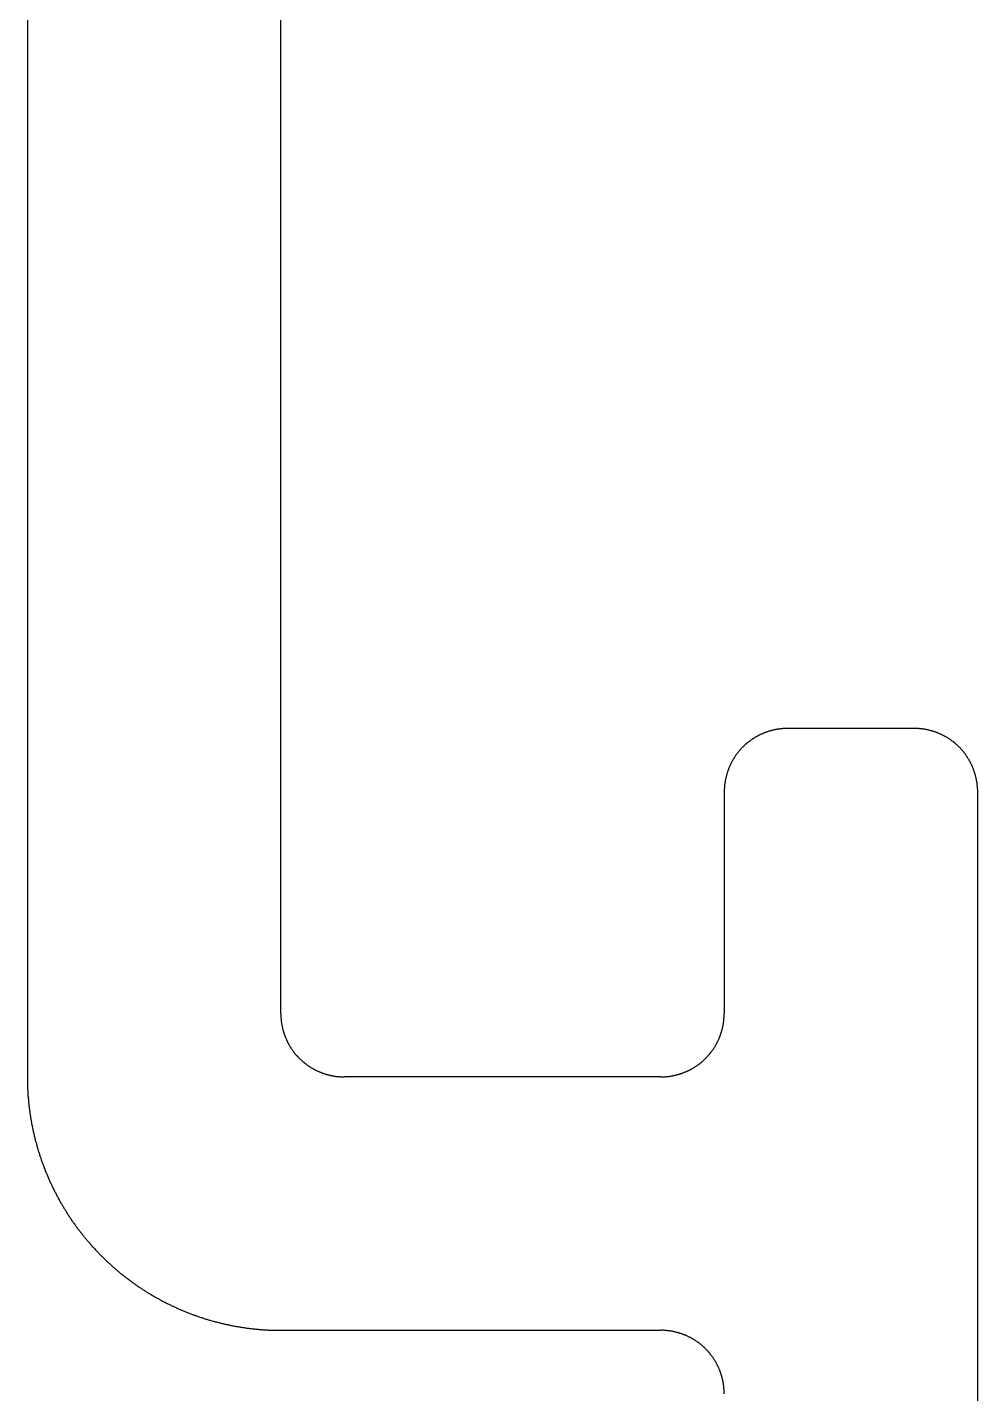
# Model space of a CAD drawing. Extents: x 684.6 to 746.4, y 447.5 to 521.4.
# Drawn here: x 738.89 to 746.39, y 487.92 to 498.7 of the extents above; entities that cross this region are included whole.
import ezdxf

# ---------------------------------------------------------------- set-up
doc = ezdxf.new("R2010")
doc.units = 0
doc.layers.get('0').update_dxf_attribs({"linetype": 'CONTINUOUS'})

msp = doc.modelspace()

# ---------------------------------------------------------------- linework, layer by layer
for p, q in [((738.893, 502.421), (738.893, 490.421)), ((740.893, 490.921), (740.893, 501.921)), ((745.893, 493.171), (744.893, 493.171)), ((744.393, 492.671), (744.393, 490.921)), ((746.393, 458.467), (746.393, 492.671)), ((743.893, 490.421), (741.393, 490.421)), ((740.893, 488.421), (743.893, 488.421))]:
    msp.add_line(p, q)
for points in [[(744.893, 493.171, 0), (744.889, 493.171, 0), (744.885, 493.171, 0), (744.88, 493.171, 0), (744.876, 493.171, 0), (744.872, 493.171, 0), (744.868, 493.17, 0), (744.864, 493.17, 0), (744.86, 493.17, 0), (744.856, 493.17, 0), (744.852, 493.169, 0), (744.847, 493.169, 0), (744.843, 493.168, 0), (744.839, 493.168, 0), (744.835, 493.168, 0), (744.831, 493.167, 0), (744.827, 493.166, 0), (744.823, 493.166, 0), (744.819, 493.165, 0), (744.815, 493.165, 0), (744.811, 493.164, 0), (744.807, 493.163, 0), (744.803, 493.163, 0), (744.798, 493.162, 0), (744.794, 493.161, 0), (744.79, 493.16, 0), (744.786, 493.159, 0), (744.782, 493.158, 0), (744.778, 493.157, 0), (744.774, 493.156, 0), (744.77, 493.155, 0), (744.766, 493.154, 0), (744.762, 493.153, 0), (744.758, 493.152, 0), (744.755, 493.151, 0), (744.751, 493.15, 0), (744.747, 493.149, 0), (744.743, 493.148, 0), (744.739, 493.146, 0), (744.735, 493.145, 0), (744.731, 493.144, 0), (744.727, 493.142, 0), (744.723, 493.141, 0), (744.719, 493.14, 0), (744.716, 493.138, 0), (744.712, 493.137, 0), (744.708, 493.135, 0), (744.704, 493.134, 0), (744.7, 493.132, 0), (744.697, 493.13, 0), (744.693, 493.129, 0), (744.689, 493.127, 0), (744.685, 493.125, 0), (744.682, 493.124, 0), (744.678, 493.122, 0), (744.674, 493.12, 0), (744.67, 493.118, 0), (744.667, 493.117, 0), (744.663, 493.115, 0), (744.66, 493.113, 0), (744.656, 493.111, 0), (744.652, 493.109, 0), (744.649, 493.107, 0), (744.645, 493.105, 0), (744.642, 493.103, 0), (744.638, 493.101, 0), (744.635, 493.099, 0), (744.631, 493.097, 0), (744.628, 493.094, 0), (744.624, 493.092, 0), (744.621, 493.09, 0), (744.617, 493.088, 0), (744.614, 493.086, 0), (744.61, 493.083, 0), (744.607, 493.081, 0), (744.604, 493.079, 0), (744.6, 493.076, 0), (744.597, 493.074, 0), (744.594, 493.071, 0), (744.59, 493.069, 0), (744.587, 493.066, 0), (744.584, 493.064, 0), (744.581, 493.061, 0), (744.578, 493.059, 0), (744.574, 493.056, 0), (744.571, 493.054, 0), (744.568, 493.051, 0), (744.565, 493.048, 0), (744.562, 493.046, 0), (744.559, 493.043, 0), (744.556, 493.04, 0), (744.553, 493.037, 0), (744.55, 493.035, 0), (744.547, 493.032, 0), (744.544, 493.029, 0), (744.541, 493.026, 0), (744.538, 493.023, 0), (744.535, 493.02, 0), (744.532, 493.017, 0), (744.529, 493.014, 0), (744.527, 493.011, 0), (744.524, 493.008, 0), (744.521, 493.005, 0), (744.518, 493.002, 0), (744.516, 492.999, 0), (744.513, 492.996, 0), (744.51, 492.993, 0), (744.508, 492.99, 0), (744.505, 492.987, 0), (744.503, 492.983, 0), (744.5, 492.98, 0), (744.498, 492.977, 0), (744.495, 492.974, 0), (744.493, 492.97, 0), (744.49, 492.967, 0), (744.488, 492.964, 0), (744.485, 492.96, 0), (744.483, 492.957, 0), (744.481, 492.954, 0), (744.479, 492.95, 0), (744.476, 492.947, 0), (744.474, 492.943, 0), (744.472, 492.94, 0), (744.47, 492.937, 0), (744.467, 492.933, 0), (744.465, 492.93, 0), (744.463, 492.926, 0), (744.461, 492.923, 0), (744.459, 492.919, 0), (744.457, 492.915, 0), (744.455, 492.912, 0), (744.453, 492.908, 0), (744.451, 492.905, 0), (744.449, 492.901, 0), (744.447, 492.897, 0), (744.446, 492.894, 0), (744.444, 492.89, 0), (744.442, 492.886, 0), (744.44, 492.882, 0), (744.439, 492.879, 0), (744.437, 492.875, 0), (744.435, 492.871, 0), (744.434, 492.867, 0), (744.432, 492.864, 0), (744.43, 492.86, 0), (744.429, 492.856, 0), (744.427, 492.852, 0), (744.426, 492.848, 0), (744.424, 492.845, 0), (744.423, 492.841, 0), (744.422, 492.837, 0), (744.42, 492.833, 0), (744.419, 492.829, 0), (744.418, 492.825, 0), (744.416, 492.821, 0), (744.415, 492.817, 0), (744.414, 492.813, 0), (744.413, 492.809, 0), (744.412, 492.805, 0), (744.411, 492.802, 0), (744.41, 492.798, 0), (744.408, 492.794, 0), (744.407, 492.79, 0), (744.407, 492.786, 0), (744.406, 492.782, 0), (744.405, 492.778, 0), (744.404, 492.774, 0), (744.403, 492.769, 0), (744.402, 492.765, 0), (744.401, 492.761, 0), (744.401, 492.757, 0), (744.4, 492.753, 0), (744.399, 492.749, 0), (744.399, 492.745, 0), (744.398, 492.741, 0), (744.397, 492.737, 0), (744.397, 492.733, 0), (744.396, 492.729, 0), (744.396, 492.725, 0), (744.395, 492.721, 0), (744.395, 492.716, 0), (744.395, 492.712, 0), (744.394, 492.708, 0), (744.394, 492.704, 0), (744.394, 492.7, 0), (744.394, 492.696, 0), (744.393, 492.692, 0), (744.393, 492.688, 0), (744.393, 492.683, 0), (744.393, 492.679, 0), (744.393, 492.675, 0), (744.393, 492.671, 0)], [(746.393, 492.671, 0), (746.393, 492.675, 0), (746.393, 492.679, 0), (746.393, 492.683, 0), (746.393, 492.688, 0), (746.392, 492.692, 0), (746.392, 492.696, 0), (746.392, 492.7, 0), (746.392, 492.704, 0), (746.391, 492.708, 0), (746.391, 492.712, 0), (746.391, 492.716, 0), (746.39, 492.721, 0), (746.39, 492.725, 0), (746.389, 492.729, 0), (746.389, 492.733, 0), (746.388, 492.737, 0), (746.388, 492.741, 0), (746.387, 492.745, 0), (746.387, 492.749, 0), (746.386, 492.753, 0), (746.385, 492.757, 0), (746.384, 492.761, 0), (746.384, 492.765, 0), (746.383, 492.769, 0), (746.382, 492.773, 0), (746.381, 492.777, 0), (746.38, 492.782, 0), (746.379, 492.786, 0), (746.378, 492.79, 0), (746.377, 492.793, 0), (746.376, 492.797, 0), (746.375, 492.801, 0), (746.374, 492.805, 0), (746.373, 492.809, 0), (746.372, 492.813, 0), (746.371, 492.817, 0), (746.369, 492.821, 0), (746.368, 492.825, 0), (746.367, 492.829, 0), (746.366, 492.833, 0), (746.364, 492.837, 0), (746.363, 492.841, 0), (746.361, 492.844, 0), (746.36, 492.848, 0), (746.359, 492.852, 0), (746.357, 492.856, 0), (746.355, 492.86, 0), (746.354, 492.864, 0), (746.352, 492.867, 0), (746.351, 492.871, 0), (746.349, 492.875, 0), (746.347, 492.879, 0), (746.346, 492.882, 0), (746.344, 492.886, 0), (746.342, 492.89, 0), (746.34, 492.893, 0), (746.338, 492.897, 0), (746.337, 492.901, 0), (746.335, 492.904, 0), (746.333, 492.908, 0), (746.331, 492.912, 0), (746.329, 492.915, 0), (746.327, 492.919, 0), (746.325, 492.922, 0), (746.323, 492.926, 0), (746.321, 492.929, 0), (746.319, 492.933, 0), (746.316, 492.936, 0), (746.314, 492.94, 0), (746.312, 492.943, 0), (746.31, 492.947, 0), (746.307, 492.95, 0), (746.305, 492.953, 0), (746.303, 492.957, 0), (746.301, 492.96, 0), (746.298, 492.964, 0), (746.296, 492.967, 0), (746.293, 492.97, 0), (746.291, 492.973, 0), (746.288, 492.977, 0), (746.286, 492.98, 0), (746.283, 492.983, 0), (746.281, 492.986, 0), (746.278, 492.99, 0), (746.276, 492.993, 0), (746.273, 492.996, 0), (746.27, 492.999, 0), (746.268, 493.002, 0), (746.265, 493.005, 0), (746.262, 493.008, 0), (746.259, 493.011, 0), (746.257, 493.014, 0), (746.254, 493.017, 0), (746.251, 493.02, 0), (746.248, 493.023, 0), (746.245, 493.026, 0), (746.242, 493.029, 0), (746.239, 493.032, 0), (746.236, 493.034, 0), (746.233, 493.037, 0), (746.23, 493.04, 0), (746.227, 493.043, 0), (746.224, 493.045, 0), (746.221, 493.048, 0), (746.218, 493.051, 0), (746.215, 493.053, 0), (746.212, 493.056, 0), (746.209, 493.059, 0), (746.205, 493.061, 0), (746.202, 493.064, 0), (746.199, 493.066, 0), (746.196, 493.069, 0), (746.192, 493.071, 0), (746.189, 493.074, 0), (746.186, 493.076, 0), (746.182, 493.078, 0), (746.179, 493.081, 0), (746.176, 493.083, 0), (746.172, 493.085, 0), (746.169, 493.088, 0), (746.165, 493.09, 0), (746.162, 493.092, 0), (746.159, 493.094, 0), (746.155, 493.096, 0), (746.152, 493.099, 0), (746.148, 493.101, 0), (746.144, 493.103, 0), (746.141, 493.105, 0), (746.137, 493.107, 0), (746.134, 493.109, 0), (746.13, 493.111, 0), (746.127, 493.113, 0), (746.123, 493.115, 0), (746.119, 493.116, 0), (746.116, 493.118, 0), (746.112, 493.12, 0), (746.108, 493.122, 0), (746.104, 493.124, 0), (746.101, 493.125, 0), (746.097, 493.127, 0), (746.093, 493.129, 0), (746.089, 493.13, 0), (746.086, 493.132, 0), (746.082, 493.133, 0), (746.078, 493.135, 0), (746.074, 493.136, 0), (746.07, 493.138, 0), (746.067, 493.139, 0), (746.063, 493.141, 0), (746.059, 493.142, 0), (746.055, 493.144, 0), (746.051, 493.145, 0), (746.047, 493.146, 0), (746.043, 493.147, 0), (746.039, 493.149, 0), (746.035, 493.15, 0), (746.031, 493.151, 0), (746.027, 493.152, 0), (746.023, 493.153, 0), (746.019, 493.154, 0), (746.016, 493.155, 0), (746.012, 493.156, 0), (746.008, 493.157, 0), (746.004, 493.158, 0), (745.999, 493.159, 0), (745.995, 493.16, 0), (745.991, 493.161, 0), (745.987, 493.162, 0), (745.983, 493.163, 0), (745.979, 493.163, 0), (745.975, 493.164, 0), (745.971, 493.165, 0), (745.967, 493.165, 0), (745.963, 493.166, 0), (745.959, 493.166, 0), (745.955, 493.167, 0), (745.951, 493.168, 0), (745.947, 493.168, 0), (745.942, 493.168, 0), (745.938, 493.169, 0), (745.934, 493.169, 0), (745.93, 493.17, 0), (745.926, 493.17, 0), (745.922, 493.17, 0), (745.918, 493.17, 0), (745.914, 493.171, 0), (745.909, 493.171, 0), (745.905, 493.171, 0), (745.901, 493.171, 0), (745.897, 493.171, 0), (745.893, 493.171, 0)], [(740.893, 490.921, 0), (740.893, 490.917, 0), (740.893, 490.913, 0), (740.893, 490.909, 0), (740.893, 490.904, 0), (740.893, 490.9, 0), (740.894, 490.896, 0), (740.894, 490.892, 0), (740.894, 490.888, 0), (740.894, 490.884, 0), (740.895, 490.88, 0), (740.895, 490.876, 0), (740.895, 490.871, 0), (740.896, 490.867, 0), (740.896, 490.863, 0), (740.897, 490.859, 0), (740.897, 490.855, 0), (740.898, 490.851, 0), (740.899, 490.847, 0), (740.899, 490.843, 0), (740.9, 490.839, 0), (740.901, 490.835, 0), (740.901, 490.831, 0), (740.902, 490.827, 0), (740.903, 490.822, 0), (740.904, 490.818, 0), (740.905, 490.814, 0), (740.906, 490.81, 0), (740.906, 490.806, 0), (740.907, 490.802, 0), (740.908, 490.798, 0), (740.909, 490.794, 0), (740.911, 490.79, 0), (740.912, 490.787, 0), (740.913, 490.783, 0), (740.914, 490.779, 0), (740.915, 490.775, 0), (740.916, 490.771, 0), (740.918, 490.767, 0), (740.919, 490.763, 0), (740.92, 490.759, 0), (740.922, 490.755, 0), (740.923, 490.751, 0), (740.924, 490.747, 0), (740.926, 490.744, 0), (740.927, 490.74, 0), (740.929, 490.736, 0), (740.93, 490.732, 0), (740.932, 490.728, 0), (740.933, 490.725, 0), (740.935, 490.721, 0), (740.937, 490.717, 0), (740.938, 490.713, 0), (740.94, 490.71, 0), (740.942, 490.706, 0), (740.944, 490.702, 0), (740.946, 490.699, 0), (740.947, 490.695, 0), (740.949, 490.691, 0), (740.951, 490.688, 0), (740.953, 490.684, 0), (740.955, 490.68, 0), (740.957, 490.677, 0), (740.959, 490.673, 0), (740.961, 490.67, 0), (740.963, 490.666, 0), (740.965, 490.663, 0), (740.967, 490.659, 0), (740.969, 490.656, 0), (740.972, 490.652, 0), (740.974, 490.649, 0), (740.976, 490.645, 0), (740.978, 490.642, 0), (740.981, 490.638, 0), (740.983, 490.635, 0), (740.985, 490.632, 0), (740.988, 490.628, 0), (740.99, 490.625, 0), (740.992, 490.622, 0), (740.995, 490.618, 0), (740.997, 490.615, 0), (741, 490.612, 0), (741.002, 490.609, 0), (741.005, 490.606, 0), (741.008, 490.602, 0), (741.01, 490.599, 0), (741.013, 490.596, 0), (741.016, 490.593, 0), (741.018, 490.59, 0), (741.021, 490.587, 0), (741.024, 490.584, 0), (741.026, 490.581, 0), (741.029, 490.578, 0), (741.032, 490.575, 0), (741.035, 490.572, 0), (741.038, 490.569, 0), (741.041, 490.566, 0), (741.044, 490.563, 0), (741.047, 490.56, 0), (741.05, 490.558, 0), (741.053, 490.555, 0), (741.056, 490.552, 0), (741.059, 490.549, 0), (741.062, 490.547, 0), (741.065, 490.544, 0), (741.068, 490.541, 0), (741.071, 490.539, 0), (741.074, 490.536, 0), (741.077, 490.533, 0), (741.08, 490.531, 0), (741.084, 490.528, 0), (741.087, 490.526, 0), (741.09, 490.523, 0), (741.093, 490.521, 0), (741.097, 490.518, 0), (741.1, 490.516, 0), (741.103, 490.514, 0), (741.107, 490.511, 0), (741.11, 490.509, 0), (741.114, 490.507, 0), (741.117, 490.504, 0), (741.12, 490.502, 0), (741.124, 490.5, 0), (741.127, 490.498, 0), (741.131, 490.496, 0), (741.134, 490.493, 0), (741.138, 490.491, 0), (741.141, 490.489, 0), (741.145, 490.487, 0), (741.148, 490.485, 0), (741.152, 490.483, 0), (741.156, 490.481, 0), (741.159, 490.479, 0), (741.163, 490.477, 0), (741.167, 490.476, 0), (741.17, 490.474, 0), (741.174, 490.472, 0), (741.178, 490.47, 0), (741.181, 490.468, 0), (741.185, 490.467, 0), (741.189, 490.465, 0), (741.193, 490.463, 0), (741.196, 490.462, 0), (741.2, 490.46, 0), (741.204, 490.458, 0), (741.208, 490.457, 0), (741.212, 490.455, 0), (741.215, 490.454, 0), (741.219, 490.453, 0), (741.223, 490.451, 0), (741.227, 490.45, 0), (741.231, 490.448, 0), (741.235, 490.447, 0), (741.239, 490.446, 0), (741.243, 490.444, 0), (741.247, 490.443, 0), (741.25, 490.442, 0), (741.254, 490.441, 0), (741.258, 490.44, 0), (741.262, 490.439, 0), (741.266, 490.438, 0), (741.27, 490.437, 0), (741.274, 490.436, 0), (741.278, 490.435, 0), (741.282, 490.434, 0), (741.286, 490.433, 0), (741.29, 490.432, 0), (741.294, 490.431, 0), (741.298, 490.43, 0), (741.302, 490.429, 0), (741.307, 490.429, 0), (741.311, 490.428, 0), (741.315, 490.427, 0), (741.319, 490.427, 0), (741.323, 490.426, 0), (741.327, 490.425, 0), (741.331, 490.425, 0), (741.335, 490.424, 0), (741.339, 490.424, 0), (741.343, 490.424, 0), (741.347, 490.423, 0), (741.352, 490.423, 0), (741.356, 490.422, 0), (741.36, 490.422, 0), (741.364, 490.422, 0), (741.368, 490.422, 0), (741.372, 490.421, 0), (741.376, 490.421, 0), (741.38, 490.421, 0), (741.385, 490.421, 0), (741.389, 490.421, 0), (741.393, 490.421, 0)], [(743.893, 490.421, 0), (743.897, 490.421, 0), (743.901, 490.421, 0), (743.905, 490.421, 0), (743.909, 490.421, 0), (743.914, 490.421, 0), (743.918, 490.422, 0), (743.922, 490.422, 0), (743.926, 490.422, 0), (743.93, 490.422, 0), (743.934, 490.423, 0), (743.938, 490.423, 0), (743.942, 490.423, 0), (743.947, 490.424, 0), (743.951, 490.424, 0), (743.955, 490.425, 0), (743.959, 490.425, 0), (743.963, 490.426, 0), (743.967, 490.427, 0), (743.971, 490.427, 0), (743.975, 490.428, 0), (743.979, 490.429, 0), (743.983, 490.429, 0), (743.987, 490.43, 0), (743.991, 490.431, 0), (743.995, 490.432, 0), (743.999, 490.433, 0), (744.003, 490.434, 0), (744.007, 490.435, 0), (744.011, 490.435, 0), (744.015, 490.436, 0), (744.019, 490.438, 0), (744.023, 490.439, 0), (744.027, 490.44, 0), (744.031, 490.441, 0), (744.035, 490.442, 0), (744.039, 490.443, 0), (744.043, 490.444, 0), (744.047, 490.446, 0), (744.051, 490.447, 0), (744.055, 490.448, 0), (744.059, 490.45, 0), (744.063, 490.451, 0), (744.066, 490.452, 0), (744.07, 490.454, 0), (744.074, 490.455, 0), (744.078, 490.457, 0), (744.082, 490.458, 0), (744.085, 490.46, 0), (744.089, 490.462, 0), (744.093, 490.463, 0), (744.097, 490.465, 0), (744.101, 490.467, 0), (744.104, 490.468, 0), (744.108, 490.47, 0), (744.112, 490.472, 0), (744.115, 490.474, 0), (744.119, 490.475, 0), (744.123, 490.477, 0), (744.126, 490.479, 0), (744.13, 490.481, 0), (744.134, 490.483, 0), (744.137, 490.485, 0), (744.141, 490.487, 0), (744.144, 490.489, 0), (744.148, 490.491, 0), (744.151, 490.493, 0), (744.155, 490.495, 0), (744.158, 490.498, 0), (744.162, 490.5, 0), (744.165, 490.502, 0), (744.169, 490.504, 0), (744.172, 490.506, 0), (744.175, 490.509, 0), (744.179, 490.511, 0), (744.182, 490.513, 0), (744.186, 490.516, 0), (744.189, 490.518, 0), (744.192, 490.521, 0), (744.195, 490.523, 0), (744.199, 490.525, 0), (744.202, 490.528, 0), (744.205, 490.531, 0), (744.208, 490.533, 0), (744.211, 490.536, 0), (744.215, 490.538, 0), (744.218, 490.541, 0), (744.221, 490.544, 0), (744.224, 490.546, 0), (744.227, 490.549, 0), (744.23, 490.552, 0), (744.233, 490.555, 0), (744.236, 490.557, 0), (744.239, 490.56, 0), (744.242, 490.563, 0), (744.245, 490.566, 0), (744.248, 490.569, 0), (744.251, 490.572, 0), (744.254, 490.575, 0), (744.256, 490.578, 0), (744.259, 490.581, 0), (744.262, 490.584, 0), (744.265, 490.587, 0), (744.267, 490.59, 0), (744.27, 490.593, 0), (744.273, 490.596, 0), (744.275, 490.599, 0), (744.278, 490.602, 0), (744.281, 490.605, 0), (744.283, 490.609, 0), (744.286, 490.612, 0), (744.288, 490.615, 0), (744.291, 490.618, 0), (744.293, 490.621, 0), (744.296, 490.625, 0), (744.298, 490.628, 0), (744.3, 490.631, 0), (744.303, 490.635, 0), (744.305, 490.638, 0), (744.307, 490.642, 0), (744.31, 490.645, 0), (744.312, 490.648, 0), (744.314, 490.652, 0), (744.316, 490.655, 0), (744.318, 490.659, 0), (744.32, 490.662, 0), (744.323, 490.666, 0), (744.325, 490.669, 0), (744.327, 490.673, 0), (744.329, 490.677, 0), (744.331, 490.68, 0), (744.333, 490.684, 0), (744.335, 490.687, 0), (744.336, 490.691, 0), (744.338, 490.695, 0), (744.34, 490.698, 0), (744.342, 490.702, 0), (744.344, 490.706, 0), (744.346, 490.709, 0), (744.347, 490.713, 0), (744.349, 490.717, 0), (744.351, 490.721, 0), (744.352, 490.724, 0), (744.354, 490.728, 0), (744.355, 490.732, 0), (744.357, 490.736, 0), (744.358, 490.74, 0), (744.36, 490.743, 0), (744.361, 490.747, 0), (744.363, 490.751, 0), (744.364, 490.755, 0), (744.366, 490.759, 0), (744.367, 490.763, 0), (744.368, 490.767, 0), (744.369, 490.771, 0), (744.371, 490.775, 0), (744.372, 490.779, 0), (744.373, 490.782, 0), (744.374, 490.786, 0), (744.375, 490.79, 0), (744.376, 490.794, 0), (744.377, 490.798, 0), (744.378, 490.802, 0), (744.379, 490.806, 0), (744.38, 490.81, 0), (744.381, 490.814, 0), (744.382, 490.818, 0), (744.383, 490.822, 0), (744.384, 490.826, 0), (744.384, 490.831, 0), (744.385, 490.835, 0), (744.386, 490.839, 0), (744.387, 490.843, 0), (744.387, 490.847, 0), (744.388, 490.851, 0), (744.388, 490.855, 0), (744.389, 490.859, 0), (744.389, 490.863, 0), (744.39, 490.867, 0), (744.39, 490.871, 0), (744.391, 490.875, 0), (744.391, 490.88, 0), (744.391, 490.884, 0), (744.392, 490.888, 0), (744.392, 490.892, 0), (744.392, 490.896, 0), (744.392, 490.9, 0), (744.393, 490.904, 0), (744.393, 490.909, 0), (744.393, 490.913, 0), (744.393, 490.917, 0), (744.393, 490.921, 0)], [(738.893, 490.421, 0), (738.893, 490.414, 0), (738.893, 490.407, 0), (738.893, 490.4, 0), (738.893, 490.393, 0), (738.893, 490.386, 0), (738.893, 490.379, 0), (738.894, 490.371, 0), (738.894, 490.364, 0), (738.894, 490.357, 0), (738.894, 490.35, 0), (738.894, 490.343, 0), (738.895, 490.336, 0), (738.895, 490.329, 0), (738.895, 490.322, 0), (738.896, 490.315, 0), (738.896, 490.308, 0), (738.896, 490.301, 0), (738.897, 490.294, 0), (738.897, 490.287, 0), (738.898, 490.28, 0), (738.898, 490.273, 0), (738.899, 490.266, 0), (738.899, 490.259, 0), (738.9, 490.252, 0), (738.901, 490.245, 0), (738.901, 490.238, 0), (738.902, 490.231, 0), (738.903, 490.224, 0), (738.903, 490.217, 0), (738.904, 490.21, 0), (738.905, 490.203, 0), (738.906, 490.196, 0), (738.906, 490.189, 0), (738.907, 490.182, 0), (738.908, 490.175, 0), (738.909, 490.168, 0), (738.91, 490.162, 0), (738.911, 490.155, 0), (738.912, 490.148, 0), (738.913, 490.141, 0), (738.914, 490.134, 0), (738.915, 490.127, 0), (738.916, 490.12, 0), (738.917, 490.113, 0), (738.918, 490.106, 0), (738.919, 490.099, 0), (738.92, 490.092, 0), (738.921, 490.085, 0), (738.922, 490.079, 0), (738.924, 490.072, 0), (738.925, 490.065, 0), (738.926, 490.058, 0), (738.927, 490.051, 0), (738.929, 490.044, 0), (738.93, 490.037, 0), (738.931, 490.03, 0), (738.933, 490.024, 0), (738.934, 490.017, 0), (738.936, 490.01, 0), (738.937, 490.003, 0), (738.939, 489.996, 0), (738.94, 489.989, 0), (738.942, 489.983, 0), (738.943, 489.976, 0), (738.945, 489.969, 0), (738.946, 489.962, 0), (738.948, 489.955, 0), (738.95, 489.948, 0), (738.951, 489.942, 0), (738.953, 489.935, 0), (738.955, 489.928, 0), (738.956, 489.921, 0), (738.958, 489.914, 0), (738.96, 489.907, 0), (738.962, 489.901, 0), (738.964, 489.894, 0), (738.966, 489.887, 0), (738.967, 489.88, 0), (738.969, 489.874, 0), (738.971, 489.867, 0), (738.973, 489.86, 0), (738.975, 489.853, 0), (738.977, 489.846, 0), (738.979, 489.84, 0), (738.981, 489.833, 0), (738.983, 489.826, 0), (738.986, 489.819, 0), (738.988, 489.813, 0), (738.99, 489.806, 0), (738.992, 489.799, 0), (738.994, 489.793, 0), (738.996, 489.786, 0), (738.999, 489.779, 0), (739.001, 489.773, 0), (739.003, 489.766, 0), (739.006, 489.759, 0), (739.008, 489.753, 0), (739.01, 489.746, 0), (739.013, 489.739, 0), (739.015, 489.733, 0), (739.018, 489.726, 0), (739.02, 489.719, 0), (739.022, 489.713, 0), (739.025, 489.706, 0), (739.027, 489.7, 0), (739.03, 489.693, 0), (739.033, 489.687, 0), (739.035, 489.68, 0), (739.038, 489.674, 0), (739.04, 489.667, 0), (739.043, 489.66, 0), (739.046, 489.654, 0), (739.049, 489.647, 0), (739.051, 489.641, 0), (739.054, 489.635, 0), (739.057, 489.628, 0), (739.06, 489.622, 0), (739.062, 489.615, 0), (739.065, 489.609, 0), (739.068, 489.602, 0), (739.071, 489.596, 0), (739.074, 489.59, 0), (739.077, 489.583, 0), (739.08, 489.577, 0), (739.083, 489.571, 0), (739.086, 489.564, 0), (739.089, 489.558, 0), (739.092, 489.552, 0), (739.095, 489.545, 0), (739.098, 489.539, 0), (739.101, 489.533, 0), (739.104, 489.526, 0), (739.107, 489.52, 0), (739.11, 489.514, 0), (739.114, 489.508, 0), (739.117, 489.502, 0), (739.12, 489.495, 0), (739.123, 489.489, 0), (739.127, 489.483, 0), (739.13, 489.477, 0), (739.133, 489.471, 0), (739.136, 489.464, 0), (739.14, 489.458, 0), (739.143, 489.452, 0), (739.147, 489.446, 0), (739.15, 489.44, 0), (739.153, 489.434, 0), (739.157, 489.428, 0), (739.16, 489.422, 0), (739.164, 489.416, 0), (739.167, 489.41, 0), (739.171, 489.404, 0), (739.175, 489.398, 0), (739.178, 489.392, 0), (739.182, 489.386, 0), (739.185, 489.38, 0), (739.189, 489.374, 0), (739.193, 489.368, 0), (739.196, 489.362, 0), (739.2, 489.356, 0), (739.204, 489.35, 0), (739.208, 489.344, 0), (739.211, 489.338, 0), (739.215, 489.332, 0), (739.219, 489.326, 0), (739.223, 489.321, 0), (739.227, 489.315, 0), (739.231, 489.309, 0), (739.235, 489.303, 0), (739.238, 489.297, 0), (739.242, 489.291, 0), (739.246, 489.286, 0), (739.25, 489.28, 0), (739.254, 489.274, 0), (739.258, 489.268, 0), (739.263, 489.263, 0), (739.267, 489.257, 0), (739.271, 489.251, 0), (739.275, 489.245, 0), (739.279, 489.24, 0), (739.283, 489.234, 0), (739.287, 489.228, 0), (739.292, 489.223, 0), (739.296, 489.217, 0), (739.3, 489.212, 0), (739.304, 489.206, 0), (739.309, 489.2, 0), (739.313, 489.195, 0), (739.317, 489.189, 0), (739.322, 489.184, 0), (739.326, 489.178, 0), (739.33, 489.173, 0), (739.335, 489.167, 0), (739.339, 489.162, 0), (739.344, 489.156, 0), (739.348, 489.151, 0), (739.353, 489.145, 0), (739.357, 489.14, 0), (739.362, 489.134, 0), (739.366, 489.129, 0), (739.371, 489.124, 0), (739.375, 489.118, 0), (739.38, 489.113, 0), (739.385, 489.108, 0), (739.389, 489.102, 0), (739.394, 489.097, 0), (739.399, 489.092, 0), (739.403, 489.086, 0), (739.408, 489.081, 0), (739.413, 489.076, 0), (739.418, 489.071, 0), (739.422, 489.066, 0), (739.427, 489.06, 0), (739.432, 489.055, 0), (739.437, 489.05, 0), (739.442, 489.045, 0), (739.446, 489.04, 0), (739.451, 489.035, 0), (739.456, 489.03, 0), (739.461, 489.025, 0), (739.466, 489.02, 0), (739.471, 489.015, 0), (739.476, 489.01, 0), (739.481, 489.005, 0), (739.486, 489, 0), (739.491, 488.995, 0), (739.496, 488.99, 0), (739.501, 488.985, 0), (739.506, 488.98, 0), (739.511, 488.975, 0), (739.516, 488.971, 0), (739.521, 488.966, 0), (739.526, 488.961, 0), (739.531, 488.956, 0), (739.536, 488.951, 0), (739.541, 488.947, 0), (739.547, 488.942, 0), (739.552, 488.937, 0), (739.557, 488.933, 0), (739.562, 488.928, 0), (739.568, 488.923, 0), (739.573, 488.919, 0), (739.578, 488.914, 0), (739.583, 488.909, 0), (739.589, 488.905, 0), (739.594, 488.9, 0), (739.599, 488.896, 0), (739.605, 488.891, 0), (739.61, 488.887, 0), (739.616, 488.882, 0), (739.621, 488.878, 0), (739.626, 488.873, 0), (739.632, 488.869, 0), (739.637, 488.864, 0), (739.643, 488.86, 0), (739.648, 488.856, 0), (739.654, 488.851, 0), (739.659, 488.847, 0), (739.665, 488.843, 0), (739.67, 488.838, 0), (739.676, 488.834, 0), (739.682, 488.83, 0), (739.687, 488.826, 0), (739.693, 488.821, 0), (739.698, 488.817, 0), (739.704, 488.813, 0), (739.71, 488.809, 0), (739.715, 488.805, 0), (739.721, 488.8, 0), (739.727, 488.796, 0), (739.733, 488.792, 0), (739.738, 488.788, 0), (739.744, 488.784, 0), (739.75, 488.78, 0), (739.756, 488.776, 0), (739.761, 488.772, 0), (739.767, 488.768, 0), (739.773, 488.764, 0), (739.779, 488.76, 0), (739.785, 488.756, 0), (739.791, 488.753, 0), (739.796, 488.749, 0), (739.802, 488.745, 0), (739.808, 488.741, 0), (739.814, 488.737, 0), (739.82, 488.733, 0), (739.826, 488.73, 0), (739.832, 488.726, 0), (739.838, 488.722, 0), (739.844, 488.718, 0), (739.85, 488.715, 0), (739.856, 488.711, 0), (739.862, 488.707, 0), (739.868, 488.704, 0), (739.874, 488.7, 0), (739.88, 488.697, 0), (739.886, 488.693, 0), (739.892, 488.69, 0), (739.898, 488.686, 0), (739.904, 488.683, 0), (739.91, 488.679, 0), (739.916, 488.676, 0), (739.923, 488.672, 0), (739.929, 488.669, 0), (739.935, 488.666, 0), (739.941, 488.662, 0), (739.947, 488.659, 0), (739.953, 488.656, 0), (739.96, 488.652, 0), (739.966, 488.649, 0), (739.972, 488.646, 0), (739.978, 488.642, 0), (739.985, 488.639, 0), (739.991, 488.636, 0), (739.997, 488.633, 0), (740.003, 488.63, 0), (740.01, 488.627, 0), (740.016, 488.624, 0), (740.022, 488.621, 0), (740.028, 488.617, 0), (740.035, 488.614, 0), (740.041, 488.611, 0), (740.047, 488.608, 0), (740.054, 488.606, 0), (740.06, 488.603, 0), (740.067, 488.6, 0), (740.073, 488.597, 0), (740.079, 488.594, 0), (740.086, 488.591, 0), (740.092, 488.588, 0), (740.099, 488.585, 0), (740.105, 488.583, 0), (740.111, 488.58, 0), (740.118, 488.577, 0), (740.124, 488.575, 0), (740.131, 488.572, 0), (740.137, 488.569, 0), (740.144, 488.567, 0), (740.15, 488.564, 0), (740.157, 488.561, 0), (740.163, 488.559, 0), (740.17, 488.556, 0), (740.176, 488.554, 0), (740.183, 488.551, 0), (740.189, 488.549, 0), (740.196, 488.546, 0), (740.202, 488.544, 0), (740.209, 488.542, 0), (740.216, 488.539, 0), (740.222, 488.537, 0), (740.229, 488.534, 0), (740.235, 488.532, 0), (740.242, 488.53, 0), (740.249, 488.528, 0), (740.255, 488.525, 0), (740.262, 488.523, 0), (740.269, 488.521, 0), (740.275, 488.519, 0), (740.282, 488.517, 0), (740.289, 488.514, 0), (740.295, 488.512, 0), (740.302, 488.51, 0), (740.309, 488.508, 0), (740.316, 488.506, 0), (740.322, 488.504, 0), (740.329, 488.502, 0), (740.336, 488.5, 0), (740.342, 488.498, 0), (740.349, 488.496, 0), (740.356, 488.494, 0), (740.363, 488.493, 0), (740.37, 488.491, 0), (740.376, 488.489, 0), (740.383, 488.487, 0), (740.39, 488.485, 0), (740.397, 488.484, 0), (740.404, 488.482, 0), (740.41, 488.48, 0), (740.417, 488.478, 0), (740.424, 488.477, 0), (740.431, 488.475, 0), (740.438, 488.474, 0), (740.445, 488.472, 0), (740.451, 488.47, 0), (740.458, 488.469, 0), (740.465, 488.467, 0), (740.472, 488.466, 0), (740.479, 488.464, 0), (740.486, 488.463, 0), (740.493, 488.462, 0), (740.5, 488.46, 0), (740.507, 488.459, 0), (740.514, 488.457, 0), (740.52, 488.456, 0), (740.527, 488.455, 0), (740.534, 488.454, 0), (740.541, 488.452, 0), (740.548, 488.451, 0), (740.555, 488.45, 0), (740.562, 488.449, 0), (740.569, 488.448, 0), (740.576, 488.446, 0), (740.583, 488.445, 0), (740.59, 488.444, 0), (740.597, 488.443, 0), (740.604, 488.442, 0), (740.611, 488.441, 0), (740.618, 488.44, 0), (740.625, 488.439, 0), (740.632, 488.438, 0), (740.639, 488.437, 0), (740.646, 488.436, 0), (740.653, 488.436, 0), (740.66, 488.435, 0), (740.667, 488.434, 0), (740.674, 488.433, 0), (740.681, 488.432, 0), (740.688, 488.432, 0), (740.695, 488.431, 0), (740.702, 488.43, 0), (740.709, 488.43, 0), (740.716, 488.429, 0), (740.723, 488.428, 0), (740.73, 488.428, 0), (740.737, 488.427, 0), (740.744, 488.427, 0), (740.751, 488.426, 0), (740.758, 488.426, 0), (740.766, 488.425, 0), (740.773, 488.425, 0), (740.78, 488.424, 0), (740.787, 488.424, 0), (740.794, 488.423, 0), (740.801, 488.423, 0), (740.808, 488.423, 0), (740.815, 488.423, 0), (740.822, 488.422, 0), (740.829, 488.422, 0), (740.836, 488.422, 0), (740.843, 488.422, 0), (740.85, 488.421, 0), (740.857, 488.421, 0), (740.865, 488.421, 0), (740.872, 488.421, 0), (740.879, 488.421, 0), (740.886, 488.421, 0), (740.893, 488.421, 0)], [(744.393, 487.921, 0), (744.393, 487.925, 0), (744.393, 487.929, 0), (744.393, 487.933, 0), (744.393, 487.938, 0), (744.392, 487.942, 0), (744.392, 487.946, 0), (744.392, 487.95, 0), (744.392, 487.954, 0), (744.391, 487.958, 0), (744.391, 487.962, 0), (744.391, 487.966, 0), (744.39, 487.971, 0), (744.39, 487.975, 0), (744.389, 487.979, 0), (744.389, 487.983, 0), (744.388, 487.987, 0), (744.388, 487.991, 0), (744.387, 487.995, 0), (744.387, 487.999, 0), (744.386, 488.003, 0), (744.385, 488.007, 0), (744.384, 488.011, 0), (744.384, 488.015, 0), (744.383, 488.019, 0), (744.382, 488.023, 0), (744.381, 488.027, 0), (744.38, 488.032, 0), (744.379, 488.036, 0), (744.378, 488.04, 0), (744.377, 488.043, 0), (744.376, 488.047, 0), (744.375, 488.051, 0), (744.374, 488.055, 0), (744.373, 488.059, 0), (744.372, 488.063, 0), (744.371, 488.067, 0), (744.369, 488.071, 0), (744.368, 488.075, 0), (744.367, 488.079, 0), (744.366, 488.083, 0), (744.364, 488.087, 0), (744.363, 488.091, 0), (744.361, 488.094, 0), (744.36, 488.098, 0), (744.359, 488.102, 0), (744.357, 488.106, 0), (744.355, 488.11, 0), (744.354, 488.114, 0), (744.352, 488.117, 0), (744.351, 488.121, 0), (744.349, 488.125, 0), (744.347, 488.129, 0), (744.346, 488.132, 0), (744.344, 488.136, 0), (744.342, 488.14, 0), (744.34, 488.143, 0), (744.338, 488.147, 0), (744.337, 488.151, 0), (744.335, 488.154, 0), (744.333, 488.158, 0), (744.331, 488.162, 0), (744.329, 488.165, 0), (744.327, 488.169, 0), (744.325, 488.172, 0), (744.323, 488.176, 0), (744.321, 488.179, 0), (744.319, 488.183, 0), (744.316, 488.186, 0), (744.314, 488.19, 0), (744.312, 488.193, 0), (744.31, 488.197, 0), (744.307, 488.2, 0), (744.305, 488.203, 0), (744.303, 488.207, 0), (744.301, 488.21, 0), (744.298, 488.214, 0), (744.296, 488.217, 0), (744.293, 488.22, 0), (744.291, 488.223, 0), (744.288, 488.227, 0), (744.286, 488.23, 0), (744.283, 488.233, 0), (744.281, 488.236, 0), (744.278, 488.24, 0), (744.276, 488.243, 0), (744.273, 488.246, 0), (744.27, 488.249, 0), (744.268, 488.252, 0), (744.265, 488.255, 0), (744.262, 488.258, 0), (744.259, 488.261, 0), (744.257, 488.264, 0), (744.254, 488.267, 0), (744.251, 488.27, 0), (744.248, 488.273, 0), (744.245, 488.276, 0), (744.242, 488.279, 0), (744.239, 488.282, 0), (744.236, 488.284, 0), (744.233, 488.287, 0), (744.23, 488.29, 0), (744.227, 488.293, 0), (744.224, 488.295, 0), (744.221, 488.298, 0), (744.218, 488.301, 0), (744.215, 488.303, 0), (744.212, 488.306, 0), (744.209, 488.309, 0), (744.205, 488.311, 0), (744.202, 488.314, 0), (744.199, 488.316, 0), (744.196, 488.319, 0), (744.192, 488.321, 0), (744.189, 488.324, 0), (744.186, 488.326, 0), (744.182, 488.328, 0), (744.179, 488.331, 0), (744.176, 488.333, 0), (744.172, 488.335, 0), (744.169, 488.338, 0), (744.165, 488.34, 0), (744.162, 488.342, 0), (744.159, 488.344, 0), (744.155, 488.346, 0), (744.152, 488.349, 0), (744.148, 488.351, 0), (744.144, 488.353, 0), (744.141, 488.355, 0), (744.137, 488.357, 0), (744.134, 488.359, 0), (744.13, 488.361, 0), (744.127, 488.363, 0), (744.123, 488.365, 0), (744.119, 488.366, 0), (744.116, 488.368, 0), (744.112, 488.37, 0), (744.108, 488.372, 0), (744.104, 488.374, 0), (744.101, 488.375, 0), (744.097, 488.377, 0), (744.093, 488.379, 0), (744.089, 488.38, 0), (744.086, 488.382, 0), (744.082, 488.383, 0), (744.078, 488.385, 0), (744.074, 488.386, 0), (744.07, 488.388, 0), (744.067, 488.389, 0), (744.063, 488.391, 0), (744.059, 488.392, 0), (744.055, 488.394, 0), (744.051, 488.395, 0), (744.047, 488.396, 0), (744.043, 488.397, 0), (744.039, 488.399, 0), (744.035, 488.4, 0), (744.031, 488.401, 0), (744.027, 488.402, 0), (744.023, 488.403, 0), (744.019, 488.404, 0), (744.016, 488.405, 0), (744.012, 488.406, 0), (744.008, 488.407, 0), (744.004, 488.408, 0), (743.999, 488.409, 0), (743.995, 488.41, 0), (743.991, 488.411, 0), (743.987, 488.412, 0), (743.983, 488.413, 0), (743.979, 488.413, 0), (743.975, 488.414, 0), (743.971, 488.415, 0), (743.967, 488.415, 0), (743.963, 488.416, 0), (743.959, 488.416, 0), (743.955, 488.417, 0), (743.951, 488.418, 0), (743.947, 488.418, 0), (743.942, 488.418, 0), (743.938, 488.419, 0), (743.934, 488.419, 0), (743.93, 488.42, 0), (743.926, 488.42, 0), (743.922, 488.42, 0), (743.918, 488.42, 0), (743.914, 488.421, 0), (743.909, 488.421, 0), (743.905, 488.421, 0), (743.901, 488.421, 0), (743.897, 488.421, 0), (743.893, 488.421, 0)]]:
    msp.add_polyline3d(points)

doc.saveas('drawing.dxf')
